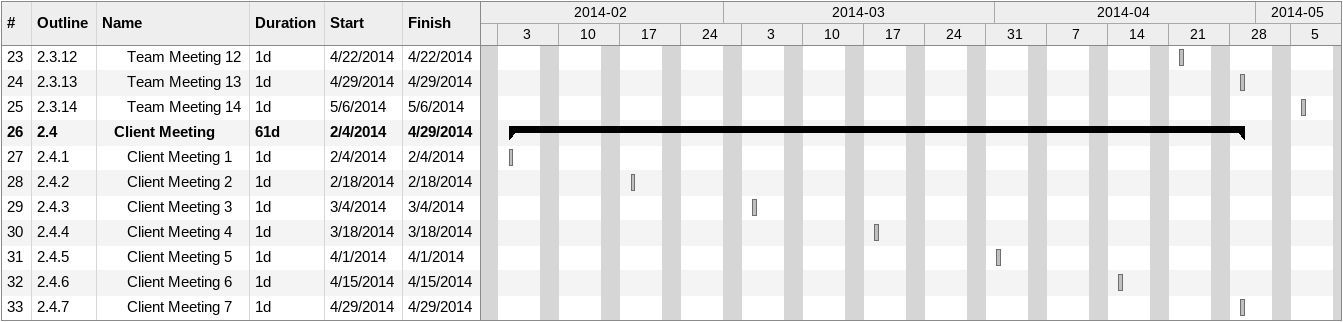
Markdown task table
| ID | WBS | Task | Duration | Start | Finish |
|---|---|---|---|---|---|
| 23 | 2.3.12 | Team Meeting 12 | 1d | 2014-04-22 | 2014-04-22 |
| 24 | 2.3.13 | Team Meeting 13 | 1d | 2014-04-29 | 2014-04-29 |
| 25 | 2.3.14 | Team Meeting 14 | 1d | 2014-05-06 | 2014-05-06 |
| 26 | 2.4 | **Client Meeting** | 61d | 2014-02-04 | 2014-04-29 |
| 27 | 2.4.1 | Client Meeting 1 | 1d | 2014-02-04 | 2014-02-04 |
| 28 | 2.4.2 | Client Meeting 2 | 1d | 2014-02-18 | 2014-02-18 |
| 29 | 2.4.3 | Client Meeting 3 | 1d | 2014-03-04 | 2014-03-04 |
| 30 | 2.4.4 | Client Meeting 4 | 1d | 2014-03-18 | 2014-03-18 |
| 31 | 2.4.5 | Client Meeting 5 | 1d | 2014-04-01 | 2014-04-01 |
| 32 | 2.4.6 | Client Meeting 6 | 1d | 2014-04-15 | 2014-04-15 |
| 33 | 2.4.7 | Client Meeting 7 | 1d | 2014-04-29 | 2014-04-29 |
